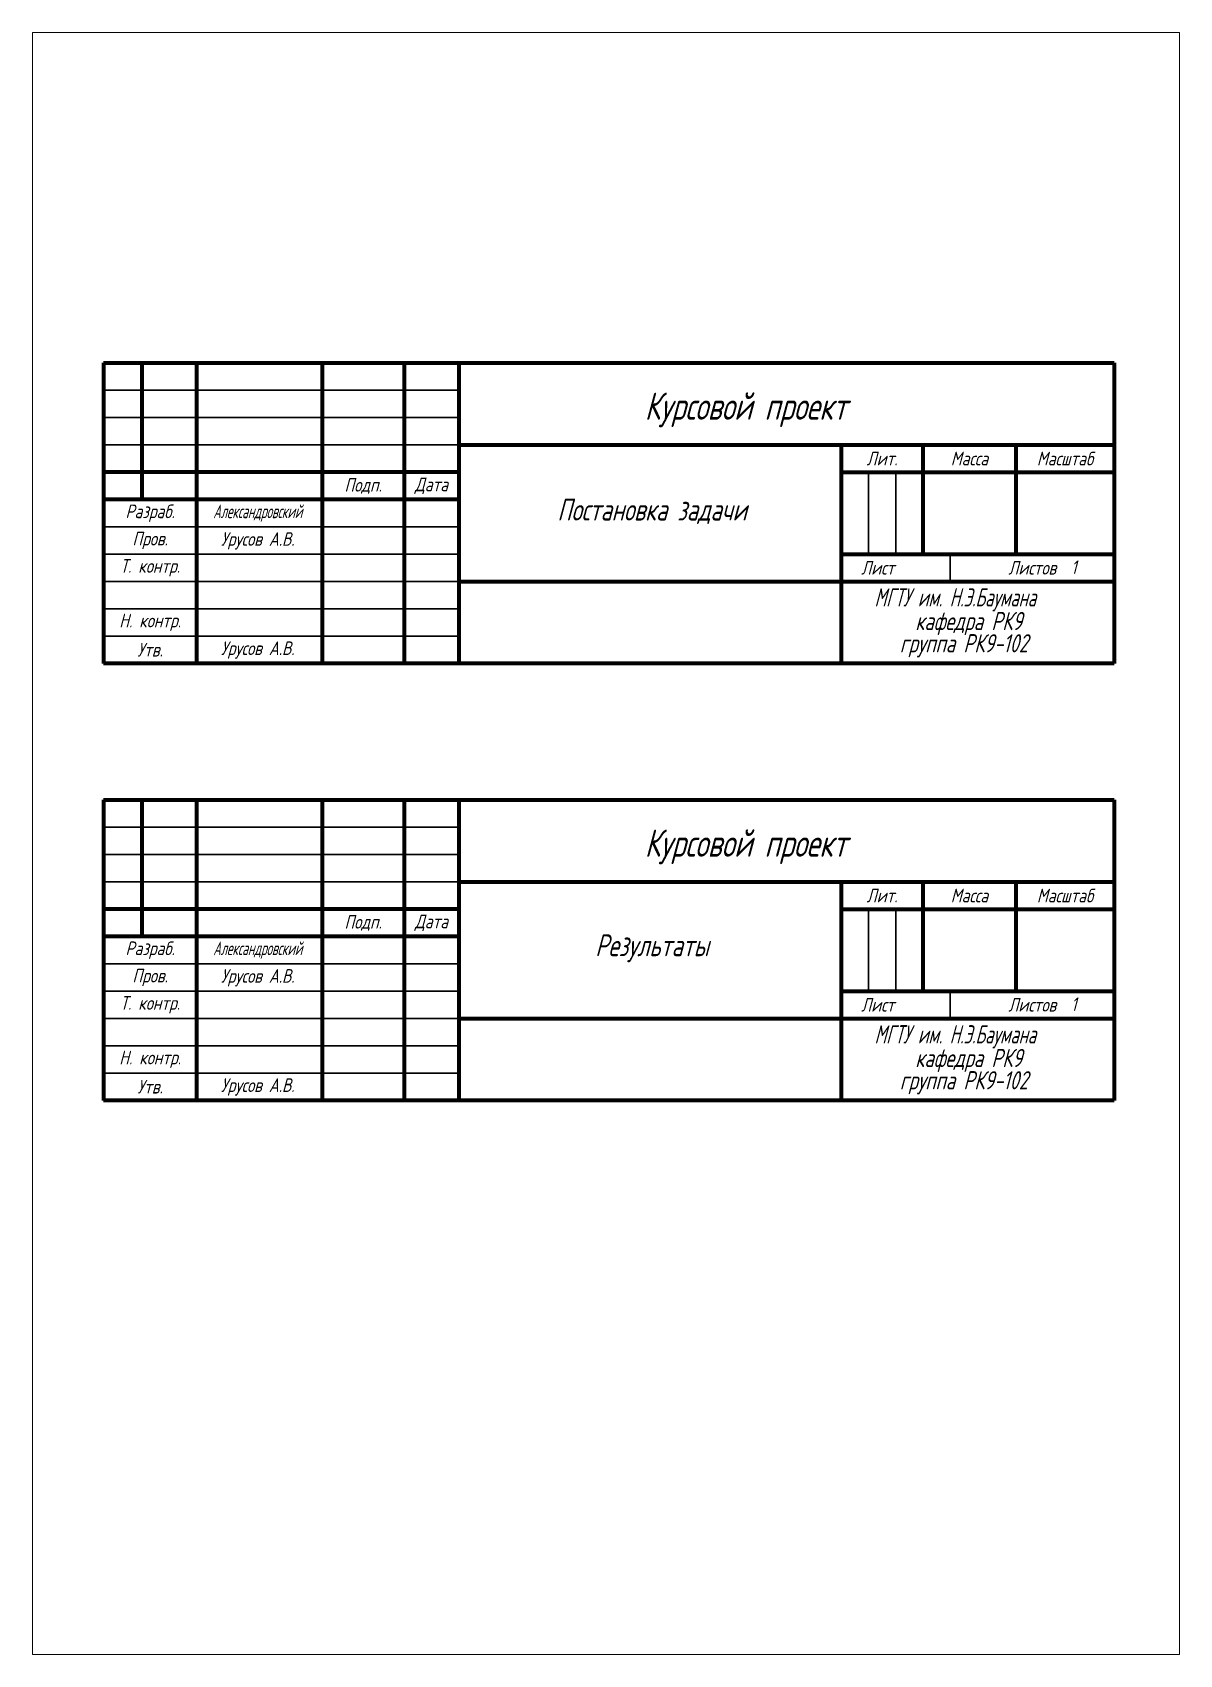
# Model space of a CAD drawing. Header units: millimetres. Extents: x 2644 to 3484, y -1486 to 768.
# Drawn here: x 2644 to 2854, y -1485.7 to -1188.7 of the extents above; entities that cross this region are included whole.
import ezdxf
from ezdxf.enums import TextEntityAlignment as Align

# ---------------------------------------------------------------- set-up
doc = ezdxf.new("R2010")
doc.units = ezdxf.units.MM
doc.layers.get('0').update_dxf_attribs({"lineweight": 30})
doc.layers.add('format', color=7, linetype='Continuous', lineweight=80)
doc.styles.add('стиль1', font='CS_Gost2304.shx', dxfattribs={"width": 0.9, "oblique": 15})

msp = doc.modelspace()

# ---------------------------------------------------------------- linework, layer by layer
at = {"lineweight": 0}
for p, q in [((2644.03, -1188.74), (2854.03, -1188.74)), ((2644.03, -1485.74), (2644.03, -1188.74)), ((2854.03, -1188.74), (2854.03, -1485.74)), ((2854.03, -1485.74), (2644.03, -1485.74))]:
    msp.add_line(p, q, dxfattribs=at)
for p, q in [((2722.06, -1254.26), (2657.06, -1254.26)), ((2722.06, -1259.26), (2657.06, -1259.26)), ((2722.06, -1264.26), (2657.06, -1264.26)), ((2797.06, -1269.26), (2797.06, -1284.26)), ((2802.06, -1269.26), (2802.06, -1284.26)), ((2722.06, -1279.26), (2657.06, -1279.26)), ((2722.06, -1284.26), (2657.06, -1284.26)), ((2812.06, -1284.26), (2812.06, -1289.26)), ((2722.06, -1289.26), (2657.06, -1289.26)), ((2722.06, -1294.26), (2657.06, -1294.26)), ((2722.06, -1299.26), (2657.06, -1299.26)), ((2722.06, -1334.27), (2657.06, -1334.27)), ((2722.06, -1339.27), (2657.06, -1339.27)), ((2722.06, -1344.27), (2657.06, -1344.27)), ((2797.06, -1349.27), (2797.06, -1364.27)), ((2802.06, -1349.27), (2802.06, -1364.27)), ((2722.06, -1359.27), (2657.06, -1359.27)), ((2722.06, -1364.27), (2657.06, -1364.27)), ((2812.06, -1364.27), (2812.06, -1369.27)), ((2722.06, -1369.27), (2657.06, -1369.27)), ((2722.06, -1374.27), (2657.06, -1374.27)), ((2722.06, -1379.27), (2657.06, -1379.27))]:
    msp.add_line(p, q)
at = {"layer": 'format'}
for p, q in [((2657.06, -1249.26), (2657.06, -1304.26)), ((2657.06, -1249.26), (2842.06, -1249.26)), ((2664.06, -1249.26), (2664.06, -1274.26)), ((2674.06, -1249.26), (2674.06, -1304.26)), ((2697.06, -1249.26), (2697.06, -1304.26)), ((2712.06, -1249.26), (2712.06, -1304.26)), ((2722.06, -1249.26), (2722.06, -1304.26)), ((2842.06, -1249.26), (2842.06, -1304.26)), ((2722.06, -1264.26), (2842.06, -1264.26)), ((2792.06, -1264.26), (2792.06, -1304.26)), ((2807.06, -1264.26), (2807.06, -1284.26)), ((2824.06, -1264.26), (2824.06, -1284.26)), ((2722.06, -1269.26), (2657.06, -1269.26)), ((2792.06, -1269.26), (2842.06, -1269.26)), ((2722.06, -1274.26), (2657.06, -1274.26)), ((2792.06, -1284.26), (2842.06, -1284.26)), ((2722.06, -1289.26), (2842.06, -1289.26)), ((2842.06, -1304.26), (2657.06, -1304.26)), ((2657.06, -1329.27), (2657.06, -1384.27)), ((2657.06, -1329.27), (2842.06, -1329.27)), ((2664.06, -1329.27), (2664.06, -1354.27)), ((2674.06, -1329.27), (2674.06, -1384.27)), ((2697.06, -1329.27), (2697.06, -1384.27)), ((2712.06, -1329.27), (2712.06, -1384.27)), ((2722.06, -1329.27), (2722.06, -1384.27)), ((2842.06, -1329.27), (2842.06, -1384.27)), ((2722.06, -1344.27), (2842.06, -1344.27)), ((2792.06, -1344.27), (2792.06, -1384.27)), ((2807.06, -1344.27), (2807.06, -1364.27)), ((2824.06, -1344.27), (2824.06, -1364.27)), ((2722.06, -1349.27), (2657.06, -1349.27)), ((2792.06, -1349.27), (2842.06, -1349.27)), ((2722.06, -1354.27), (2657.06, -1354.27)), ((2792.06, -1364.27), (2842.06, -1364.27)), ((2722.06, -1369.27), (2842.06, -1369.27)), ((2842.06, -1384.27), (2657.06, -1384.27))]:
    msp.add_line(p, q, dxfattribs=at)

# ---------------------------------------------------------------- texts
at = {"lineweight": 25, "style": 'стиль1', "oblique": 15}
for s, height, width, p in [('Курсовой проект', 5, 0.9, (2756.12, -1259.66)), ('МГТУ им. Н.Э.Баумана', 3.3333, 0.8, (2798.19, -1293.84)), ('кафедра РК9', 3.3333, 0.9, (2805.65, -1298.18)), ('группа РК9-102', 3.3333, 0.9, (2802.82, -1302.25)), ('Курсовой проект', 5, 0.9, (2756.12, -1339.67)), ('МГТУ им. Н.Э.Баумана', 3.3333, 0.8, (2798.19, -1373.85)), ('кафедра РК9', 3.3333, 0.9, (2805.65, -1378.18)), ('группа РК9-102', 3.3333, 0.9, (2802.82, -1382.26))]:
    msp.add_text(s, height=height, dxfattribs=dict(at, width=width)).set_placement(p)
at = {"lineweight": 25, "char_height": 4, "width": 66.1939, "attachment_point": 5, "style": 'стиль1'}
for s, insert in [('{Постановка задачи}', (2757.45, -1276.43)), ('{Результаты}', (2757.45, -1356.43))]:
    msp.add_mtext(s, dxfattribs=dict(at, insert=insert))
at = {"layer": 'format', "lineweight": -3, "style": 'стиль1', "oblique": 15}
for s, p in [('Лит.', (2799.56, -1266.76)), ('Масса', (2815.56, -1266.76)), ('Масштаб', (2833.06, -1266.76)), ('Подп.', (2704.56, -1271.76)), ('Дата', (2717.06, -1271.76)), ('Разраб.', (2665.56, -1276.76)), ('Пров.', (2665.56, -1281.76)), ('Урусов А.В.', (2685.26, -1281.83)), ('Т. контр.', (2665.56, -1286.76)), ('Лист', (2798.77, -1286.76)), ('Листов', (2827.06, -1286.76)), ('1', (2834.67, -1286.65)), ('Н. контр.', (2665.56, -1296.76)), ('Утв.', (2665.56, -1301.76)), ('Урусов А.В.', (2685.26, -1301.83)), ('Лит.', (2799.56, -1346.77)), ('Масса', (2815.56, -1346.77)), ('Масштаб', (2833.06, -1346.77)), ('Подп.', (2704.56, -1351.77)), ('Дата', (2717.06, -1351.77)), ('Разраб.', (2665.56, -1356.77)), ('Пров.', (2665.56, -1361.77)), ('Урусов А.В.', (2685.26, -1361.83)), ('Т. контр.', (2665.56, -1366.77)), ('Лист', (2798.77, -1366.77)), ('Листов', (2827.06, -1366.77)), ('1', (2834.67, -1366.66)), ('Н. контр.', (2665.56, -1376.77)), ('Утв.', (2665.56, -1381.77)), ('Урусов А.В.', (2685.26, -1381.83))]:
    msp.add_text(s, height=2.5, dxfattribs=at).set_placement(p, align=Align.MIDDLE)
at = {"layer": 'format', "lineweight": -3, "style": 'стиль1', "oblique": 15, "width": 0.75}
for p in [(2685.26, -1276.76), (2685.26, -1356.77)]:
    msp.add_text('Александровский', height=2.5, dxfattribs=at).set_placement(p, align=Align.MIDDLE)

doc.saveas('drawing.dxf')
